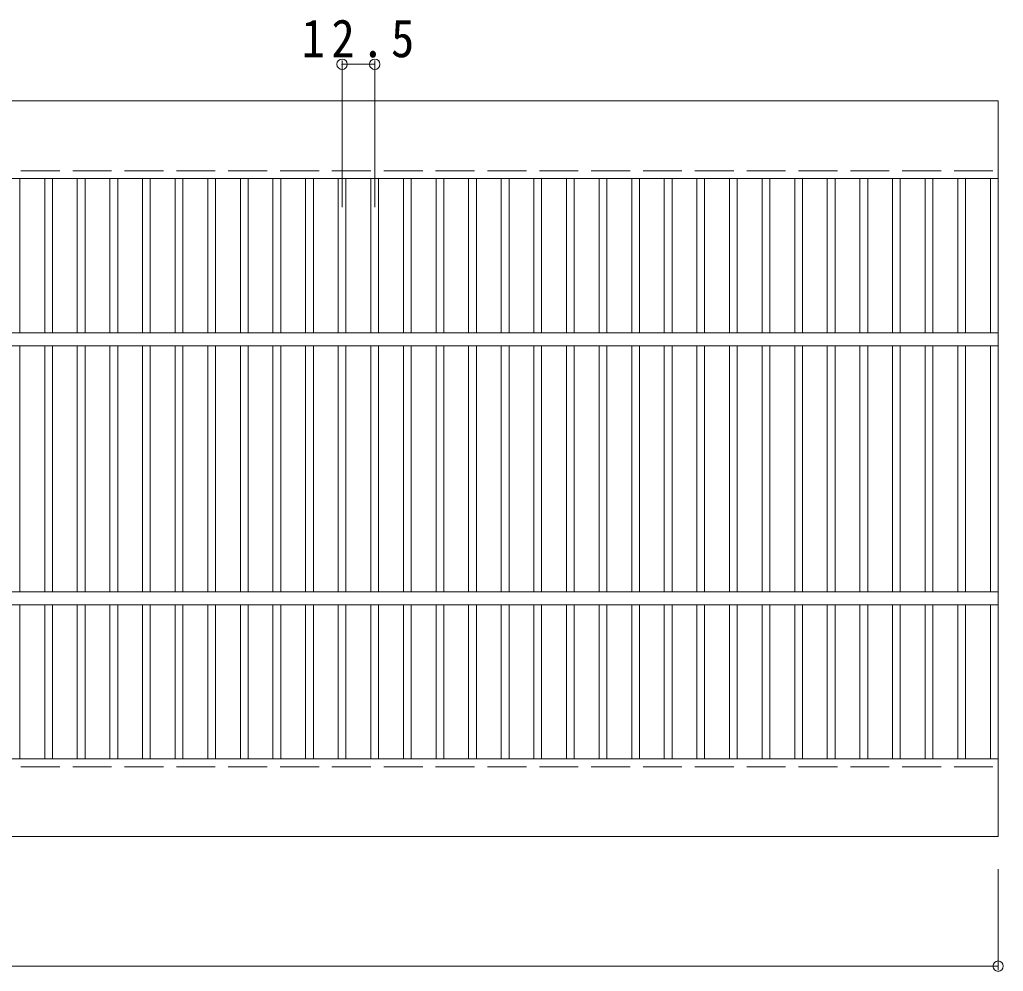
# Model space of a CAD drawing. Units: millimetres, scale not verified. Extents: x -905 to 910, y -686 to 607.
# Drawn here: x -180.3 to 199.2, y 120.4 to 487.7 of the extents above; entities that cross this region are included whole.
import ezdxf

# ---------------------------------------------------------------- set-up
doc = ezdxf.new("R2010")
doc.units = ezdxf.units.MM
doc.header["$LTSCALE"] = 5
doc.header["$PDMODE"] = 32
doc.header["$PDSIZE"] = 4
doc.linetypes.add('DASHED3', pattern=[4, 3, -1])
for name, color, linetype, lineweight in [('1-1_1-1ﾚｲﾔ', 2, 'Continuous', 9), ('1-2_1-2ﾚｲﾔ', 3, 'Continuous', 9), ('1-4_1-4ﾚｲﾔ', 7, 'Continuous', 9)]:
    doc.layers.add(name, color=color, linetype=linetype, lineweight=lineweight)
doc.styles.add('ＭＳ ゴシック', font='')
doc.styles.get('ＭＳ ゴシック').set_extended_font_data('MS Gothic')

msp = doc.modelspace()

# ---------------------------------------------------------------- linework, layer by layer
at = {"layer": '1-1_1-1ﾚｲﾔ'}
for p, q in [((-799.778, 456.353), (197.222, 456.353)), ((197.222, 456.353), (197.222, 426.353)), ((-799.778, 426.353), (197.222, 426.353)), ((197.222, 202.353), (197.222, 172.353)), ((-799.778, 172.353), (197.222, 172.353))]:
    msp.add_line(p, q, dxfattribs=at)
at = {"layer": '1-1_1-1ﾚｲﾔ', "linetype": 'DASHED3'}
for p, q in [((-799.778, 429.353), (197.222, 429.353)), ((-799.778, 199.353), (197.222, 199.353))]:
    msp.add_line(p, q, dxfattribs=at)
at = {"layer": '1-1_1-1ﾚｲﾔ'}
msp.add_lwpolyline([(-799.778, 172.353), (-799.778, 202.353), (197.222, 202.353)], dxfattribs=at)
at = {"layer": '1-2_1-2ﾚｲﾔ'}
for p, q in [((-180.177, 426.353), (-180.177, 366.852)), ((-170.597, 426.353), (-170.597, 366.852)), ((-167.597, 426.353), (-167.597, 366.852)), ((-158.018, 426.353), (-158.018, 366.852)), ((-155.017, 426.353), (-155.017, 366.852)), ((-145.437, 426.353), (-145.437, 366.852)), ((-142.437, 426.353), (-142.437, 366.852)), ((-132.857, 426.353), (-132.857, 366.852)), ((-129.857, 426.353), (-129.857, 366.852)), ((-120.277, 426.353), (-120.277, 366.852)), ((-117.277, 426.353), (-117.277, 366.852)), ((-107.697, 426.353), (-107.697, 366.852)), ((-104.697, 426.353), (-104.697, 366.852)), ((-95.117, 426.353), (-95.117, 366.852)), ((-92.117, 426.353), (-92.117, 366.852)), ((-82.537, 426.353), (-82.537, 366.852)), ((-79.537, 426.353), (-79.537, 366.852)), ((-69.957, 426.353), (-69.957, 366.852)), ((-66.957, 426.353), (-66.957, 366.852)), ((-57.377, 426.353), (-57.377, 366.852)), ((-54.377, 426.353), (-54.377, 366.852)), ((-44.797, 426.353), (-44.797, 366.852)), ((-41.797, 426.353), (-41.797, 366.852)), ((-32.217, 426.353), (-32.217, 366.852)), ((-29.217, 426.353), (-29.217, 366.852)), ((-19.638, 426.353), (-19.638, 366.852)), ((-16.637, 426.353), (-16.637, 366.852)), ((-7.057, 426.353), (-7.057, 366.852)), ((-4.057, 426.353), (-4.057, 366.852)), ((5.523, 426.353), (5.523, 366.852)), ((8.523, 426.353), (8.523, 366.852)), ((18.103, 426.353), (18.103, 366.852)), ((21.103, 426.353), (21.103, 366.852)), ((30.683, 426.353), (30.683, 366.852)), ((33.683, 426.353), (33.683, 366.852)), ((43.263, 426.353), (43.263, 366.852)), ((46.263, 426.353), (46.263, 366.852)), ((55.843, 426.353), (55.843, 366.852)), ((58.843, 426.353), (58.843, 366.852)), ((68.423, 426.353), (68.423, 366.852)), ((71.423, 426.353), (71.423, 366.852)), ((81.003, 426.353), (81.003, 366.852)), ((84.003, 426.353), (84.003, 366.852)), ((93.582, 426.353), (93.582, 366.852)), ((96.583, 426.353), (96.583, 366.852)), ((106.163, 426.353), (106.163, 366.852)), ((109.163, 426.353), (109.163, 366.852)), ((118.743, 426.353), (118.743, 366.852)), ((121.743, 426.353), (121.743, 366.852)), ((131.323, 426.353), (131.323, 366.852)), ((134.323, 426.353), (134.323, 366.852)), ((143.903, 426.353), (143.903, 366.852)), ((146.903, 426.353), (146.903, 366.852)), ((156.483, 426.353), (156.483, 366.852)), ((159.483, 426.353), (159.483, 366.852)), ((169.063, 426.353), (169.063, 366.852)), ((172.063, 426.353), (172.063, 366.852)), ((181.643, 426.353), (181.643, 366.852)), ((184.643, 426.353), (184.643, 366.852)), ((194.223, 426.353), (194.223, 366.852)), ((197.222, 426.353), (197.222, 202.353)), ((-799.778, 366.852), (197.222, 366.852)), ((-799.778, 361.853), (197.222, 361.853)), ((-180.177, 361.853), (-180.177, 266.853)), ((-170.597, 361.853), (-170.597, 266.853)), ((-167.597, 361.853), (-167.597, 266.853)), ((-158.018, 361.853), (-158.018, 266.853)), ((-155.017, 361.853), (-155.017, 266.853)), ((-145.437, 361.853), (-145.437, 266.853)), ((-142.437, 361.853), (-142.437, 266.853)), ((-132.857, 361.853), (-132.857, 266.853)), ((-129.857, 361.853), (-129.857, 266.853)), ((-120.277, 361.853), (-120.277, 266.853)), ((-117.277, 361.853), (-117.277, 266.853)), ((-107.697, 361.853), (-107.697, 266.853)), ((-104.697, 361.853), (-104.697, 266.853)), ((-95.117, 361.853), (-95.117, 266.853)), ((-92.117, 361.853), (-92.117, 266.853)), ((-82.537, 361.853), (-82.537, 266.853)), ((-79.537, 361.853), (-79.537, 266.853)), ((-69.957, 361.853), (-69.957, 266.853)), ((-66.957, 361.853), (-66.957, 266.853)), ((-57.377, 361.853), (-57.377, 266.853)), ((-54.377, 361.853), (-54.377, 266.853)), ((-44.797, 361.853), (-44.797, 266.853)), ((-41.797, 361.853), (-41.797, 266.853)), ((-32.217, 361.853), (-32.217, 266.853)), ((-29.217, 361.853), (-29.217, 266.853)), ((-19.638, 361.853), (-19.638, 266.853)), ((-16.637, 361.853), (-16.637, 266.853)), ((-7.057, 361.853), (-7.057, 266.853)), ((-4.057, 361.853), (-4.057, 266.853)), ((5.523, 361.853), (5.523, 266.853)), ((8.523, 361.853), (8.523, 266.853)), ((18.103, 361.853), (18.103, 266.853)), ((21.103, 361.853), (21.103, 266.853)), ((30.683, 361.853), (30.683, 266.853)), ((33.683, 361.853), (33.683, 266.853)), ((43.263, 361.853), (43.263, 266.853)), ((46.263, 361.853), (46.263, 266.853)), ((55.843, 361.853), (55.843, 266.853)), ((58.843, 361.853), (58.843, 266.853)), ((68.423, 361.853), (68.423, 266.853)), ((71.423, 361.853), (71.423, 266.853)), ((81.003, 361.853), (81.003, 266.853)), ((84.003, 361.853), (84.003, 266.853)), ((93.582, 361.853), (93.582, 266.853)), ((96.583, 361.853), (96.583, 266.853)), ((106.163, 361.853), (106.163, 266.853)), ((109.163, 361.853), (109.163, 266.853)), ((118.743, 361.853), (118.743, 266.853)), ((121.743, 361.853), (121.743, 266.853)), ((131.323, 361.853), (131.323, 266.853)), ((134.323, 361.853), (134.323, 266.853)), ((143.903, 361.853), (143.903, 266.853)), ((146.903, 361.853), (146.903, 266.853)), ((156.483, 361.853), (156.483, 266.853)), ((159.483, 361.853), (159.483, 266.853)), ((169.063, 361.853), (169.063, 266.853)), ((172.063, 361.853), (172.063, 266.853)), ((181.643, 361.853), (181.643, 266.853)), ((184.643, 361.853), (184.643, 266.853)), ((194.223, 361.853), (194.223, 266.853)), ((-799.778, 266.853), (197.222, 266.853)), ((-799.778, 261.853), (197.222, 261.853)), ((-180.177, 261.853), (-180.177, 202.353)), ((-170.597, 261.853), (-170.597, 202.353)), ((-167.597, 261.853), (-167.597, 202.353)), ((-158.018, 261.853), (-158.018, 202.353)), ((-155.017, 261.853), (-155.017, 202.353)), ((-145.437, 261.853), (-145.437, 202.353)), ((-142.437, 261.853), (-142.437, 202.353)), ((-132.857, 261.853), (-132.857, 202.353)), ((-129.857, 261.853), (-129.857, 202.353)), ((-120.277, 261.853), (-120.277, 202.353)), ((-117.277, 261.853), (-117.277, 202.353)), ((-107.697, 261.853), (-107.697, 202.353)), ((-104.697, 261.853), (-104.697, 202.353)), ((-95.117, 261.853), (-95.117, 202.353)), ((-92.117, 261.853), (-92.117, 202.353)), ((-82.537, 261.853), (-82.537, 202.353)), ((-79.537, 261.853), (-79.537, 202.353)), ((-69.957, 261.853), (-69.957, 202.353)), ((-66.957, 261.853), (-66.957, 202.353)), ((-57.377, 261.853), (-57.377, 202.353)), ((-54.377, 261.853), (-54.377, 202.353)), ((-44.797, 261.853), (-44.797, 202.353)), ((-41.797, 261.853), (-41.797, 202.353)), ((-32.217, 261.853), (-32.217, 202.353)), ((-29.217, 261.853), (-29.217, 202.353)), ((-19.638, 261.853), (-19.638, 202.353)), ((-16.637, 261.853), (-16.637, 202.353)), ((-7.057, 261.853), (-7.057, 202.353)), ((-4.057, 261.853), (-4.057, 202.353)), ((5.523, 261.853), (5.523, 202.353)), ((8.523, 261.853), (8.523, 202.353)), ((18.103, 261.853), (18.103, 202.353)), ((21.103, 261.853), (21.103, 202.353)), ((30.683, 261.853), (30.683, 202.353)), ((33.683, 261.853), (33.683, 202.353)), ((43.263, 261.853), (43.263, 202.353)), ((46.263, 261.853), (46.263, 202.353)), ((55.843, 261.853), (55.843, 202.353)), ((58.843, 261.853), (58.843, 202.353)), ((68.423, 261.853), (68.423, 202.353)), ((71.423, 261.853), (71.423, 202.353)), ((81.003, 261.853), (81.003, 202.353)), ((84.003, 261.853), (84.003, 202.353)), ((93.582, 261.853), (93.582, 202.353)), ((96.583, 261.853), (96.583, 202.353)), ((106.163, 261.853), (106.163, 202.353)), ((109.163, 261.853), (109.163, 202.353)), ((118.743, 261.853), (118.743, 202.353)), ((121.743, 261.853), (121.743, 202.353)), ((131.323, 261.853), (131.323, 202.353)), ((134.323, 261.853), (134.323, 202.353)), ((143.903, 261.853), (143.903, 202.353)), ((146.903, 261.853), (146.903, 202.353)), ((156.483, 261.853), (156.483, 202.353)), ((159.483, 261.853), (159.483, 202.353)), ((169.063, 261.853), (169.063, 202.353)), ((172.063, 261.853), (172.063, 202.353)), ((181.643, 261.853), (181.643, 202.353)), ((184.643, 261.853), (184.643, 202.353)), ((194.223, 261.853), (194.223, 202.353))]:
    msp.add_line(p, q, dxfattribs=at)
at = {"layer": '1-4_1-4ﾚｲﾔ'}
for p, q in [((-55.877, 471.958), (-55.877, 415.37)), ((-43.297, 471.958), (-43.297, 415.37)), ((-55.877, 470.458), (-43.297, 470.458)), ((197.222, 159.853), (197.222, 120.853)), ((-799.778, 122.353), (197.222, 122.353))]:
    msp.add_line(p, q, dxfattribs=at)
for p in [(-55.877, 470.458), (-43.297, 470.458), (197.222, 122.353)]:
    msp.add_point(p, dxfattribs=at)

# ---------------------------------------------------------------- texts
at = {"layer": '1-4_1-4ﾚｲﾔ', "color": 2, "insert": (-71.462, 472.958), "char_height": 14.66, "attachment_point": 7, "style": 'ＭＳ ゴシック'}
msp.add_mtext('\\T1.28;\\W0.9;12.5', dxfattribs=at)

doc.saveas('drawing.dxf')
